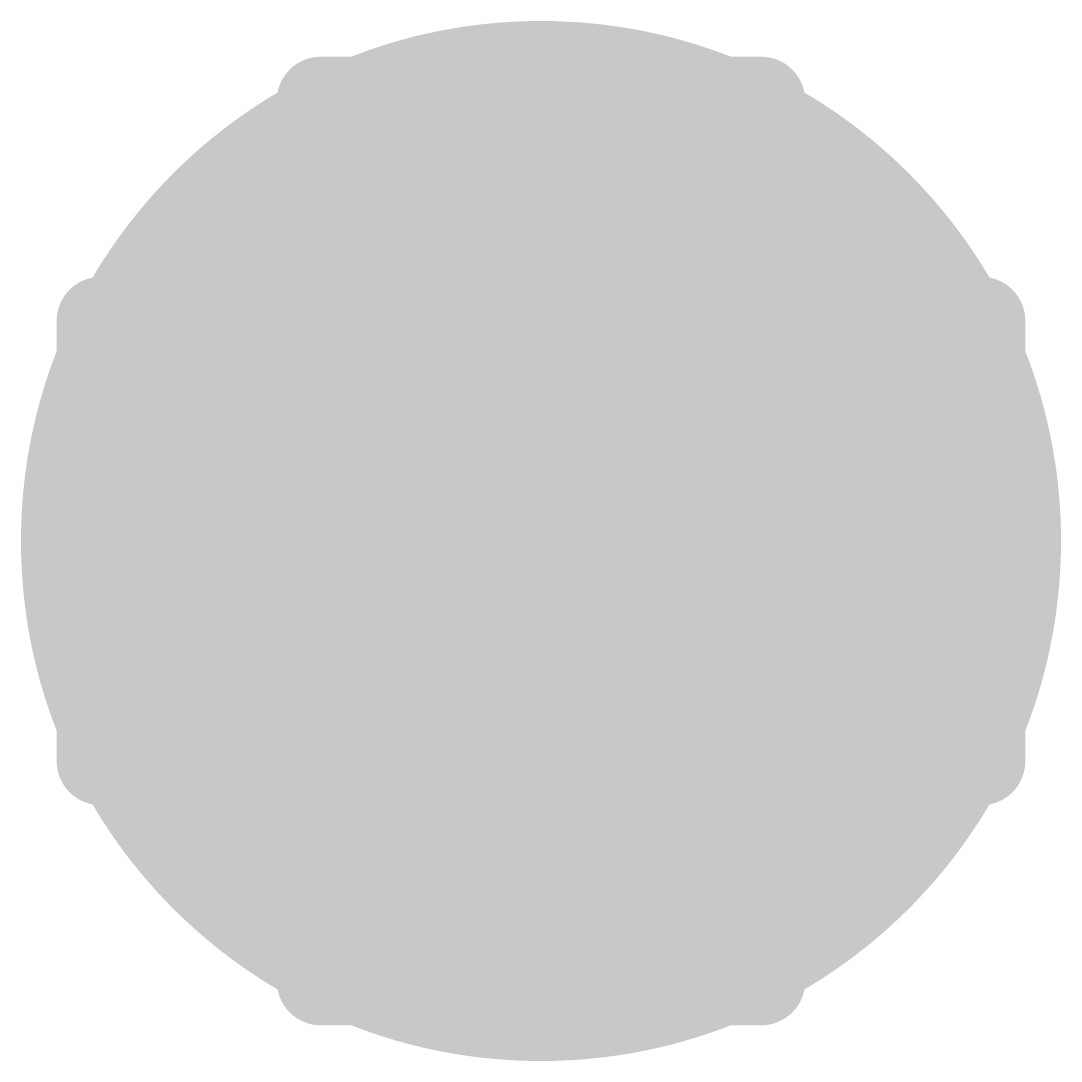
# Model space of a CAD drawing. Header units: inches. Extents: x -0.1 to 10.2, y 0 to 6.5.
# Drawn here: x 0.72441 to 0.74803, y 0.48031 to 0.50394 of the extents above; entities that cross this region are included whole.
import ezdxf

# ---------------------------------------------------------------- set-up
doc = ezdxf.new("R2010")
doc.units = ezdxf.units.IN
doc.header["$MEASUREMENT"] = 0
for name, color, linetype in [('Bottom Layer', 5, 'Continuous'), ('Drill Drawing', 1, 'Continuous'), ('Top Layer', 1, 'Continuous'), ('Via Holes', 16, 'Continuous')]:
    doc.layers.add(name, color=color, linetype=linetype)

msp = doc.modelspace()

# ---------------------------------------------------------------- hatches: boundary and pattern name
at = {"layer": 'Bottom Layer'}
h = msp.add_hatch(color=5, dxfattribs=at)
edge = h.paths.add_edge_path()
edge.add_arc((0.73622, 0.492126), 0.011811, 0, 360)
at = {"layer": 'Top Layer'}
h = msp.add_hatch(color=1, dxfattribs=at)
edge = h.paths.add_edge_path()
edge.add_arc((0.73622, 0.492126), 0.011811, 0, 360)
at = {"layer": 'Via Holes'}
h = msp.add_hatch(color=7, dxfattribs=at)
edge = h.paths.add_edge_path()
edge.add_arc((0.73622, 0.492126), 0.005906, 0, 360)

# ---------------------------------------------------------------- linework, layer by layer
at = {"layer": 'Drill Drawing', "const_width": 0.002}
for points in [[(0.73122, 0.497126), (0.73122, 0.502126)], [(0.73122, 0.502126), (0.74122, 0.502126)], [(0.74122, 0.497126), (0.74122, 0.502126)], [(0.72622, 0.487126), (0.72622, 0.497126)], [(0.72622, 0.497126), (0.73122, 0.497126)], [(0.74122, 0.497126), (0.74622, 0.497126)], [(0.74622, 0.487126), (0.74622, 0.497126)], [(0.72622, 0.487126), (0.73122, 0.487126)], [(0.73122, 0.482126), (0.73122, 0.487126)], [(0.74122, 0.487126), (0.74622, 0.487126)], [(0.74122, 0.482126), (0.74122, 0.487126)], [(0.73122, 0.482126), (0.74122, 0.482126)]]:
    msp.add_lwpolyline(points, dxfattribs=at)
at = {"layer": 'Drill Drawing', "const_width": 0.001}
for points in [[(0.73072, 0.502126, 1), (0.73172, 0.502126, 1)], [(0.73072, 0.502126, 1), (0.73172, 0.502126, 1)], [(0.74072, 0.502126, 1), (0.74172, 0.502126, 1)], [(0.74072, 0.502126, 1), (0.74172, 0.502126, 1)], [(0.72572, 0.497126, 1), (0.72672, 0.497126, 1)], [(0.72572, 0.497126, 1), (0.72672, 0.497126, 1)], [(0.73072, 0.497126, 1), (0.73172, 0.497126, 1)], [(0.73072, 0.497126, 1), (0.73172, 0.497126, 1)], [(0.74072, 0.497126, 1), (0.74172, 0.497126, 1)], [(0.74072, 0.497126, 1), (0.74172, 0.497126, 1)], [(0.74572, 0.497126, 1), (0.74672, 0.497126, 1)], [(0.74572, 0.497126, 1), (0.74672, 0.497126, 1)], [(0.72572, 0.487126, 1), (0.72672, 0.487126, 1)], [(0.72572, 0.487126, 1), (0.72672, 0.487126, 1)], [(0.73072, 0.487126, 1), (0.73172, 0.487126, 1)], [(0.73072, 0.487126, 1), (0.73172, 0.487126, 1)], [(0.74072, 0.487126, 1), (0.74172, 0.487126, 1)], [(0.74072, 0.487126, 1), (0.74172, 0.487126, 1)], [(0.74572, 0.487126, 1), (0.74672, 0.487126, 1)], [(0.74572, 0.487126, 1), (0.74672, 0.487126, 1)], [(0.73072, 0.482126, 1), (0.73172, 0.482126, 1)], [(0.73072, 0.482126, 1), (0.73172, 0.482126, 1)], [(0.74072, 0.482126, 1), (0.74172, 0.482126, 1)], [(0.74072, 0.482126, 1), (0.74172, 0.482126, 1)]]:
    msp.add_lwpolyline(points, format="xyb", close=True, dxfattribs=at)

doc.saveas('drawing.dxf')
